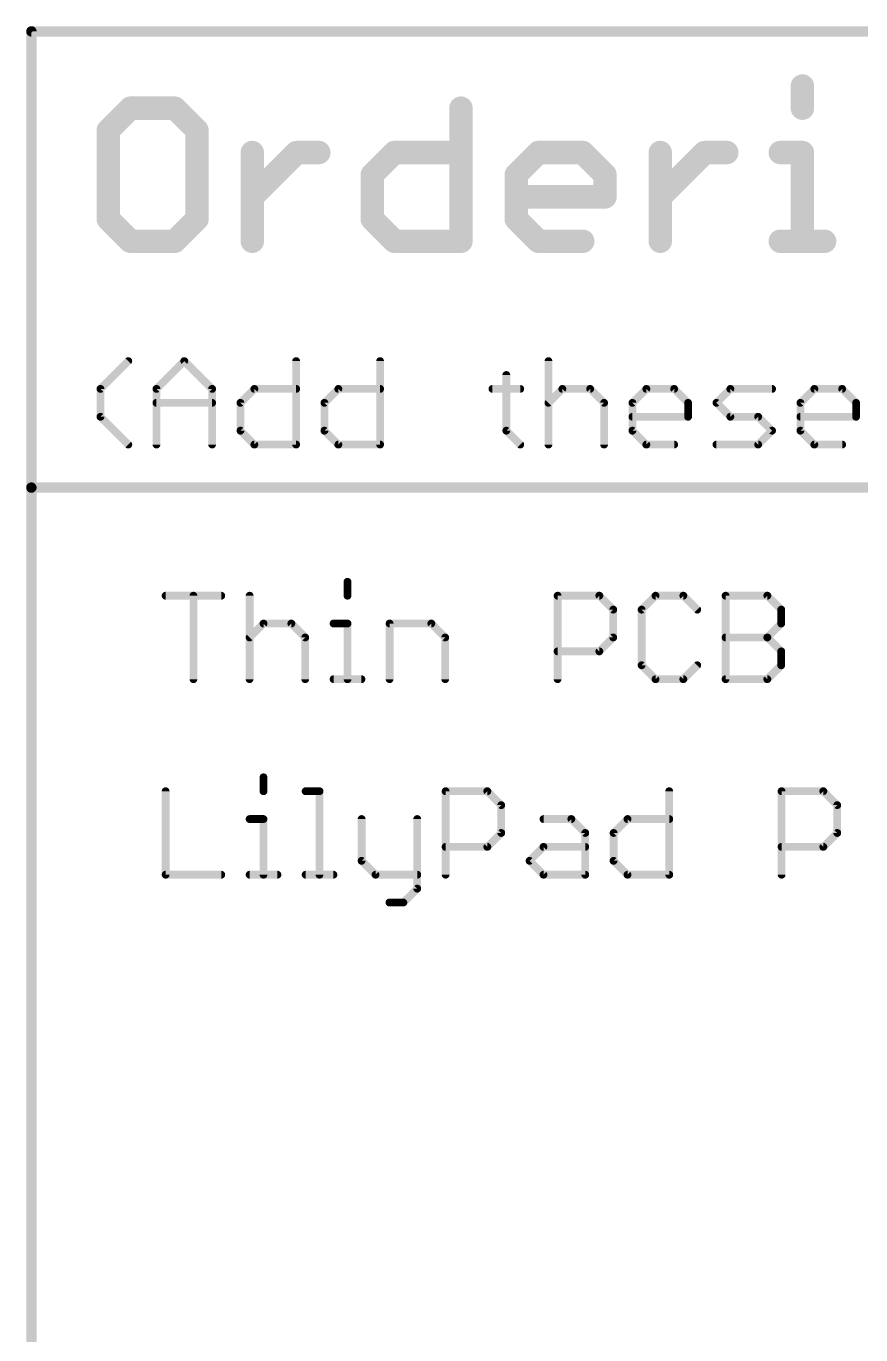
# Model space of a CAD drawing. Extents: x -39 to 92, y -66 to 29.
# Drawn here: x -10.26 to 6.01, y -40.64 to -15.14 of the extents above; entities that cross this region are included whole.
import ezdxf

# ---------------------------------------------------------------- set-up
doc = ezdxf.new("R2010")
doc.units = 0
doc.layers.add('23', color=53, linetype='CONTINUOUS')
doc.layers.add('51', color=53, linetype='CONTINUOUS')

msp = doc.modelspace()

# ---------------------------------------------------------------- linework, layer by layer
at = {"layer": '23'}
msp.add_point((-10.16, -15.24), dxfattribs=at)
at = {"layer": '51'}
for points, const_width in [([(-10.16, -15.24), (91.44, -15.24)], 0.2032), ([(-10.16, -24.13), (-10.16, -15.24)], 0.2032), ([(4.868, -16.3042), (4.868, -16.7364)], 0.4572), ([(-8.2292, -16.7364), (-8.6614, -17.1686)], 0.4572), ([(-7.3649, -16.7364), (-8.2292, -16.7364)], 0.4572), ([(-6.9327, -17.1686), (-7.3649, -16.7364)], 0.4572), ([(-1.7874, -16.7364), (-1.7874, -19.3294)], 0.4572), ([(-8.6614, -17.1686), (-8.6614, -18.8972)], 0.4572), ([(-6.9327, -18.8972), (-6.9327, -17.1686)], 0.4572), ([(-5.8548, -19.3294), (-5.8548, -17.6007)], 0.4572), ([(-5.8548, -18.4651), (-4.9905, -17.6007)], 0.4572), ([(-4.9905, -17.6007), (-4.5583, -17.6007)], 0.4572), ([(-3.516, -18.0329), (-3.0839, -17.6007)], 0.4572), ([(-3.0839, -17.6007), (-1.7874, -17.6007)], 0.4572), ([(-0.7095, -18.0329), (-0.2773, -17.6007)], 0.4572), ([(-0.2773, -17.6007), (0.587, -17.6007)], 0.4572), ([(0.587, -17.6007), (1.0192, -18.0329)], 0.4572), ([(2.0971, -19.3294), (2.0971, -17.6007)], 0.4572), ([(2.0971, -18.4651), (2.9614, -17.6007)], 0.4572), ([(2.9614, -17.6007), (3.3936, -17.6007)], 0.4572), ([(4.4359, -17.6007), (4.868, -17.6007)], 0.4572), ([(4.868, -17.6007), (4.868, -19.3294)], 0.4572), ([(-3.516, -18.8972), (-3.516, -18.0329)], 0.4572), ([(-0.7095, -18.8972), (-0.7095, -18.0329)], 0.4572), ([(1.0192, -18.0329), (1.0192, -18.4651)], 0.4572), ([(1.0192, -18.4651), (-0.7095, -18.4651)], 0.4572), ([(-8.6614, -18.8972), (-8.2292, -19.3294)], 0.4572), ([(-7.3649, -19.3294), (-6.9327, -18.8972)], 0.4572), ([(-3.0839, -19.3294), (-3.516, -18.8972)], 0.4572), ([(-0.2773, -19.3294), (-0.7095, -18.8972)], 0.4572), ([(-8.2292, -19.3294), (-7.3649, -19.3294)], 0.4572), ([(-1.7874, -19.3294), (-3.0839, -19.3294)], 0.4572), ([(0.587, -19.3294), (-0.2773, -19.3294)], 0.4572), ([(4.4359, -19.3294), (5.3002, -19.3294)], 0.4572), ([(-8.8138, -22.2071), (-8.2715, -21.6648)], 0.1524), ([(-7.7224, -22.2071), (-7.18, -21.6648)], 0.1524), ([(-7.18, -21.6648), (-6.6377, -22.2071)], 0.1524), ([(-5.0005, -21.6648), (-5.0005, -23.2918)], 0.1524), ([(-3.3634, -21.6648), (-3.3634, -23.2918)], 0.1524), ([(-0.0823, -21.6648), (-0.0823, -23.2918)], 0.1524), ([(-0.9026, -21.936), (-0.9026, -23.0206)], 0.1524), ([(-8.8138, -22.7495), (-8.8138, -22.2071)], 0.1524), ([(-7.7224, -23.2918), (-7.7224, -22.2071)], 0.1524), ([(-6.6377, -22.2071), (-6.6377, -23.2918)], 0.1524), ([(-6.0852, -22.4783), (-5.814, -22.2071)], 0.1524), ([(-5.814, -22.2071), (-5.0005, -22.2071)], 0.1524), ([(-4.4481, -22.4783), (-4.1769, -22.2071)], 0.1524), ([(-4.1769, -22.2071), (-3.3634, -22.2071)], 0.1524), ([(-1.1737, -22.2071), (-0.6314, -22.2071)], 0.1524), ([(-0.0823, -22.4783), (0.1889, -22.2071)], 0.1524), ([(0.1889, -22.2071), (0.7312, -22.2071)], 0.1524), ([(0.7312, -22.2071), (1.0024, -22.4783)], 0.1524), ([(1.5549, -22.4783), (1.826, -22.2071)], 0.1524), ([(1.826, -22.2071), (2.3683, -22.2071)], 0.1524), ([(2.3683, -22.2071), (2.6395, -22.4783)], 0.1524), ([(3.192, -22.4783), (3.4632, -22.2071)], 0.1524), ([(3.4632, -22.2071), (4.2767, -22.2071)], 0.1524), ([(4.8292, -22.4783), (5.1003, -22.2071)], 0.1524), ([(5.1003, -22.2071), (5.6427, -22.2071)], 0.1524), ([(5.6427, -22.2071), (5.9138, -22.4783)], 0.1524), ([(-7.7224, -22.4783), (-6.6377, -22.4783)], 0.1524), ([(-6.0852, -23.0206), (-6.0852, -22.4783)], 0.1524), ([(-4.4481, -23.0206), (-4.4481, -22.4783)], 0.1524), ([(1.0024, -22.4783), (1.0024, -23.2918)], 0.1524), ([(1.5549, -23.0206), (1.5549, -22.4783)], 0.1524), ([(2.6395, -22.4783), (2.6395, -22.7495)], 0.1524), ([(3.4632, -22.7495), (3.192, -22.4783)], 0.1524), ([(4.8292, -23.0206), (4.8292, -22.4783)], 0.1524), ([(5.9138, -22.4783), (5.9138, -22.7495)], 0.1524), ([(-8.2715, -23.2918), (-8.8138, -22.7495)], 0.1524), ([(2.6395, -22.7495), (1.5549, -22.7495)], 0.1524), ([(4.0055, -22.7495), (3.4632, -22.7495)], 0.1524), ([(4.2767, -23.0206), (4.0055, -22.7495)], 0.1524), ([(5.9138, -22.7495), (4.8292, -22.7495)], 0.1524), ([(-5.814, -23.2918), (-6.0852, -23.0206)], 0.1524), ([(-4.1769, -23.2918), (-4.4481, -23.0206)], 0.1524), ([(-0.9026, -23.0206), (-0.6314, -23.2918)], 0.1524), ([(1.826, -23.2918), (1.5549, -23.0206)], 0.1524), ([(4.0055, -23.2918), (4.2767, -23.0206)], 0.1524), ([(5.1003, -23.2918), (4.8292, -23.0206)], 0.1524), ([(-5.0005, -23.2918), (-5.814, -23.2918)], 0.1524), ([(-3.3634, -23.2918), (-4.1769, -23.2918)], 0.1524), ([(2.3683, -23.2918), (1.826, -23.2918)], 0.1524), ([(3.192, -23.2918), (4.0055, -23.2918)], 0.1524), ([(5.6427, -23.2918), (5.1003, -23.2918)], 0.1524), ([(-10.16, -66.04), (-10.16, -24.13)], 0.2032), ([(-10.16, -24.13), (91.44, -24.13)], 0.2032), ([(-3.9983, -25.9656), (-3.9983, -26.2368)], 0.1524), ([(-7.5438, -26.2368), (-6.4591, -26.2368)], 0.1524), ([(-7.0015, -27.8638), (-7.0015, -26.2368)], 0.1524), ([(-5.9066, -26.2368), (-5.9066, -27.8638)], 0.1524), ([(0.0963, -27.8638), (0.0963, -26.2368)], 0.1524), ([(0.0963, -26.2368), (0.9098, -26.2368)], 0.1524), ([(0.9098, -26.2368), (1.1809, -26.508)], 0.1524), ([(2.0046, -26.2368), (1.7334, -26.508)], 0.1524), ([(2.5469, -26.2368), (2.0046, -26.2368)], 0.1524), ([(2.8181, -26.508), (2.5469, -26.2368)], 0.1524), ([(3.3706, -27.8638), (3.3706, -26.2368)], 0.1524), ([(3.3706, -26.2368), (4.1841, -26.2368)], 0.1524), ([(4.1841, -26.2368), (4.4552, -26.508)], 0.1524), ([(1.1809, -26.508), (1.1809, -27.0503)], 0.1524), ([(1.7334, -26.508), (1.7334, -27.5926)], 0.1524), ([(4.4552, -26.508), (4.4552, -26.7791)], 0.1524), ([(-5.9066, -27.0503), (-5.6355, -26.7791)], 0.1524), ([(-5.6355, -26.7791), (-5.0932, -26.7791)], 0.1524), ([(-5.0932, -26.7791), (-4.822, -27.0503)], 0.1524), ([(-4.2695, -26.7791), (-3.9983, -26.7791)], 0.1524), ([(-3.9983, -26.7791), (-3.9983, -27.8638)], 0.1524), ([(-3.1781, -27.8638), (-3.1781, -26.7791)], 0.1524), ([(-3.1781, -26.7791), (-2.3646, -26.7791)], 0.1524), ([(-2.3646, -26.7791), (-2.0934, -27.0503)], 0.1524), ([(4.4552, -26.7791), (4.1841, -27.0503)], 0.1524), ([(-4.822, -27.0503), (-4.822, -27.8638)], 0.1524), ([(-2.0934, -27.0503), (-2.0934, -27.8638)], 0.1524), ([(1.1809, -27.0503), (0.9098, -27.3215)], 0.1524), ([(3.3706, -27.0503), (4.1841, -27.0503)], 0.1524), ([(4.1841, -27.0503), (4.4552, -27.3215)], 0.1524), ([(0.9098, -27.3215), (0.0963, -27.3215)], 0.1524), ([(4.4552, -27.3215), (4.4552, -27.5926)], 0.1524), ([(1.7334, -27.5926), (2.0046, -27.8638)], 0.1524), ([(2.5469, -27.8638), (2.8181, -27.5926)], 0.1524), ([(4.4552, -27.5926), (4.1841, -27.8638)], 0.1524), ([(-4.2695, -27.8638), (-3.7272, -27.8638)], 0.1524), ([(2.0046, -27.8638), (2.5469, -27.8638)], 0.1524), ([(4.1841, -27.8638), (3.3706, -27.8638)], 0.1524), ([(-5.6355, -29.7756), (-5.6355, -30.0468)], 0.1524), ([(-7.5438, -30.0468), (-7.5438, -31.6738)], 0.1524), ([(-4.8152, -30.0468), (-4.544, -30.0468)], 0.1524), ([(-4.544, -30.0468), (-4.544, -31.6738)], 0.1524), ([(-2.0866, -31.6738), (-2.0866, -30.0468)], 0.1524), ([(-2.0866, -30.0468), (-1.2731, -30.0468)], 0.1524), ([(-1.2731, -30.0468), (-1.002, -30.318)], 0.1524), ([(2.2724, -30.0468), (2.2724, -31.6738)], 0.1524), ([(4.462, -31.6738), (4.462, -30.0468)], 0.1524), ([(4.462, -30.0468), (5.2755, -30.0468)], 0.1524), ([(5.2755, -30.0468), (5.5467, -30.318)], 0.1524), ([(-1.002, -30.318), (-1.002, -30.8603)], 0.1524), ([(5.5467, -30.318), (5.5467, -30.8603)], 0.1524), ([(-5.9066, -30.5891), (-5.6355, -30.5891)], 0.1524), ([(-5.6355, -30.5891), (-5.6355, -31.6738)], 0.1524), ([(-3.7238, -30.5891), (-3.7238, -31.4026)], 0.1524), ([(-2.6391, -30.5891), (-2.6391, -31.945)], 0.1524), ([(-0.1783, -30.5891), (0.364, -30.5891)], 0.1524), ([(0.364, -30.5891), (0.6352, -30.8603)], 0.1524), ([(1.1877, -30.8603), (1.4589, -30.5891)], 0.1524), ([(1.4589, -30.5891), (2.2724, -30.5891)], 0.1524), ([(-1.002, -30.8603), (-1.2731, -31.1315)], 0.1524), ([(0.6352, -30.8603), (0.6352, -31.6738)], 0.1524), ([(1.1877, -31.4026), (1.1877, -30.8603)], 0.1524), ([(5.5467, -30.8603), (5.2755, -31.1315)], 0.1524), ([(-1.2731, -31.1315), (-2.0866, -31.1315)], 0.1524), ([(-0.4495, -31.4026), (-0.1783, -31.1315)], 0.1524), ([(-0.1783, -31.1315), (0.6352, -31.1315)], 0.1524), ([(5.2755, -31.1315), (4.462, -31.1315)], 0.1524), ([(-3.7238, -31.4026), (-3.4526, -31.6738)], 0.1524), ([(-0.1783, -31.6738), (-0.4495, -31.4026)], 0.1524), ([(1.4589, -31.6738), (1.1877, -31.4026)], 0.1524), ([(-7.5438, -31.6738), (-6.4591, -31.6738)], 0.1524), ([(-5.9066, -31.6738), (-5.3643, -31.6738)], 0.1524), ([(-4.8152, -31.6738), (-4.2729, -31.6738)], 0.1524), ([(-3.4526, -31.6738), (-2.6391, -31.6738)], 0.1524), ([(0.6352, -31.6738), (-0.1783, -31.6738)], 0.1524), ([(2.2724, -31.6738), (1.4589, -31.6738)], 0.1524), ([(-2.6391, -31.945), (-2.9103, -32.2161)], 0.1524), ([(-2.9103, -32.2161), (-3.1814, -32.2161)], 0.1524)]:
    msp.add_lwpolyline(points, dxfattribs=dict(at, const_width=const_width))
for points, const_width in [([(-10.16, -15.1892, 1), (-10.16, -15.2908)], 0.1016), ([(-10.1092, -15.24, 1), (-10.2108, -15.24)], 0.1016), ([(4.9823, -16.3042, 1), (4.7537, -16.3042)], 0.2286), ([(-8.2292, -16.6221, 1), (-8.2292, -16.8507)], 0.2286), ([(-8.1484, -16.8172, 1), (-8.3101, -16.6556)], 0.2286), ([(-7.2841, -16.6556, 1), (-7.4457, -16.8172)], 0.2286), ([(-7.3649, -16.8507, 1), (-7.3649, -16.6221)], 0.2286), ([(-1.6731, -16.7364, 1), (-1.9017, -16.7364)], 0.2286), ([(4.7537, -16.7364, 1), (4.9823, -16.7364)], 0.2286), ([(-8.5471, -17.1686, 1), (-8.7757, -17.1686)], 0.2286), ([(-8.7422, -17.0877, 1), (-8.5806, -17.2494)], 0.2286), ([(-6.8184, -17.1686, 1), (-7.047, -17.1686)], 0.2286), ([(-7.0135, -17.2494, 1), (-6.8519, -17.0877)], 0.2286), ([(-5.7405, -17.6007, 1), (-5.9691, -17.6007)], 0.2286), ([(-4.9905, -17.4864, 1), (-4.9905, -17.715)], 0.2286), ([(-4.9097, -17.6815, 1), (-5.0713, -17.5199)], 0.2286), ([(-4.5583, -17.715, 1), (-4.5583, -17.4864)], 0.2286), ([(-3.0839, -17.4864, 1), (-3.0839, -17.715)], 0.2286), ([(-3.0031, -17.6815, 1), (-3.1647, -17.5199)], 0.2286), ([(-1.7874, -17.715, 1), (-1.7874, -17.4864)], 0.2286), ([(-0.2773, -17.4864, 1), (-0.2773, -17.715)], 0.2286), ([(-0.1965, -17.6815, 1), (-0.3581, -17.5199)], 0.2286), ([(0.6678, -17.5199, 1), (0.5062, -17.6815)], 0.2286), ([(0.587, -17.715, 1), (0.587, -17.4864)], 0.2286), ([(2.2114, -17.6007, 1), (1.9828, -17.6007)], 0.2286), ([(2.9614, -17.4864, 1), (2.9614, -17.715)], 0.2286), ([(3.0422, -17.6815, 1), (2.8806, -17.5199)], 0.2286), ([(3.3936, -17.715, 1), (3.3936, -17.4864)], 0.2286), ([(4.4359, -17.4864, 1), (4.4359, -17.715)], 0.2286), ([(4.9823, -17.6007, 1), (4.7537, -17.6007)], 0.2286), ([(4.868, -17.715, 1), (4.868, -17.4864)], 0.2286), ([(-3.5969, -17.9521, 1), (-3.4352, -18.1137)], 0.2286), ([(-3.4017, -18.0329, 1), (-3.6303, -18.0329)], 0.2286), ([(-0.5952, -18.0329, 1), (-0.8238, -18.0329)], 0.2286), ([(-0.7903, -17.9521, 1), (-0.6287, -18.1137)], 0.2286), ([(1.1335, -18.0329, 1), (0.9049, -18.0329)], 0.2286), ([(0.9384, -18.1137, 1), (1.1, -17.9521)], 0.2286), ([(-5.9357, -18.3842, 1), (-5.774, -18.5459)], 0.2286), ([(-0.7095, -18.3508, 1), (-0.7095, -18.5794)], 0.2286), ([(0.9049, -18.4651, 1), (1.1335, -18.4651)], 0.2286), ([(1.0192, -18.5794, 1), (1.0192, -18.3508)], 0.2286), ([(2.0162, -18.3842, 1), (2.1779, -18.5459)], 0.2286), ([(-8.5806, -18.8164, 1), (-8.7422, -18.9781)], 0.2286), ([(-8.7757, -18.8972, 1), (-8.5471, -18.8972)], 0.2286), ([(-7.047, -18.8972, 1), (-6.8184, -18.8972)], 0.2286), ([(-6.8519, -18.9781, 1), (-7.0135, -18.8164)], 0.2286), ([(-3.4352, -18.8164, 1), (-3.5969, -18.9781)], 0.2286), ([(-3.6303, -18.8972, 1), (-3.4017, -18.8972)], 0.2286), ([(-0.6287, -18.8164, 1), (-0.7903, -18.9781)], 0.2286), ([(-0.8238, -18.8972, 1), (-0.5952, -18.8972)], 0.2286), ([(-8.2292, -19.2151, 1), (-8.2292, -19.4437)], 0.2286), ([(-7.3649, -19.4437, 1), (-7.3649, -19.2151)], 0.2286), ([(-3.0839, -19.2151, 1), (-3.0839, -19.4437)], 0.2286), ([(-1.7874, -19.4437, 1), (-1.7874, -19.2151)], 0.2286), ([(-0.2773, -19.2151, 1), (-0.2773, -19.4437)], 0.2286), ([(0.587, -19.4437, 1), (0.587, -19.2151)], 0.2286), ([(4.4359, -19.2151, 1), (4.4359, -19.4437)], 0.2286), ([(5.3002, -19.4437, 1), (5.3002, -19.2151)], 0.2286), ([(-8.3101, -19.4102, 1), (-8.1484, -19.2486)], 0.2286), ([(-7.4457, -19.2486, 1), (-7.2841, -19.4102)], 0.2286), ([(-5.9691, -19.3294, 1), (-5.7405, -19.3294)], 0.2286), ([(-3.1647, -19.4102, 1), (-3.0031, -19.2486)], 0.2286), ([(-1.9017, -19.3294, 1), (-1.6731, -19.3294)], 0.2286), ([(-0.3581, -19.4102, 1), (-0.1965, -19.2486)], 0.2286), ([(1.9828, -19.3294, 1), (2.2114, -19.3294)], 0.2286), ([(4.7537, -19.3294, 1), (4.9823, -19.3294)], 0.2286), ([(-8.2445, -21.6918, 1), (-8.2984, -21.6379)], 0.0762), ([(-7.1531, -21.6379, 1), (-7.207, -21.6918)], 0.0762), ([(-7.1531, -21.6918, 1), (-7.207, -21.6379)], 0.0762), ([(-4.9624, -21.6648, 1), (-5.0386, -21.6648)], 0.0762), ([(-3.3253, -21.6648, 1), (-3.4015, -21.6648)], 0.0762), ([(-0.0442, -21.6648, 1), (-0.1204, -21.6648)], 0.0762), ([(-0.8645, -21.936, 1), (-0.9407, -21.936)], 0.0762), ([(-8.7757, -22.2071, 1), (-8.8519, -22.2071)], 0.0762), ([(-8.8407, -22.1802, 1), (-8.7869, -22.2341)], 0.0762), ([(-7.6843, -22.2071, 1), (-7.7605, -22.2071)], 0.0762), ([(-7.7493, -22.1802, 1), (-7.6954, -22.2341)], 0.0762), ([(-6.5996, -22.2071, 1), (-6.6758, -22.2071)], 0.0762), ([(-6.6646, -22.2341, 1), (-6.6108, -22.1802)], 0.0762), ([(-5.814, -22.169, 1), (-5.814, -22.2452)], 0.0762), ([(-5.7871, -22.2341, 1), (-5.841, -22.1802)], 0.0762), ([(-5.0005, -22.2452, 1), (-5.0005, -22.169)], 0.0762), ([(-4.1769, -22.169, 1), (-4.1769, -22.2452)], 0.0762), ([(-4.1499, -22.2341, 1), (-4.2038, -22.1802)], 0.0762), ([(-3.3634, -22.2452, 1), (-3.3634, -22.169)], 0.0762), ([(-1.1737, -22.169, 1), (-1.1737, -22.2452)], 0.0762), ([(-0.6314, -22.2452, 1), (-0.6314, -22.169)], 0.0762), ([(0.1889, -22.169, 1), (0.1889, -22.2452)], 0.0762), ([(0.2158, -22.2341, 1), (0.1619, -22.1802)], 0.0762), ([(0.7581, -22.1802, 1), (0.7043, -22.2341)], 0.0762), ([(0.7312, -22.2452, 1), (0.7312, -22.169)], 0.0762), ([(1.826, -22.169, 1), (1.826, -22.2452)], 0.0762), ([(1.853, -22.2341, 1), (1.7991, -22.1802)], 0.0762), ([(2.3953, -22.1802, 1), (2.3414, -22.2341)], 0.0762), ([(2.3683, -22.2452, 1), (2.3683, -22.169)], 0.0762), ([(3.4632, -22.169, 1), (3.4632, -22.2452)], 0.0762), ([(3.4901, -22.2341, 1), (3.4362, -22.1802)], 0.0762), ([(4.2767, -22.2452, 1), (4.2767, -22.169)], 0.0762), ([(5.1003, -22.169, 1), (5.1003, -22.2452)], 0.0762), ([(5.1273, -22.2341, 1), (5.0734, -22.1802)], 0.0762), ([(5.6696, -22.1802, 1), (5.6157, -22.2341)], 0.0762), ([(5.6427, -22.2452, 1), (5.6427, -22.169)], 0.0762), ([(-7.7224, -22.4402, 1), (-7.7224, -22.5164)], 0.0762), ([(-6.6377, -22.5164, 1), (-6.6377, -22.4402)], 0.0762), ([(-6.0471, -22.4783, 1), (-6.1233, -22.4783)], 0.0762), ([(-6.1121, -22.4514, 1), (-6.0583, -22.5052)], 0.0762), ([(-4.41, -22.4783, 1), (-4.4862, -22.4783)], 0.0762), ([(-4.475, -22.4514, 1), (-4.4211, -22.5052)], 0.0762), ([(-0.1092, -22.4514, 1), (-0.0554, -22.5052)], 0.0762), ([(1.0405, -22.4783, 1), (0.9643, -22.4783)], 0.0762), ([(0.9754, -22.5052, 1), (1.0293, -22.4514)], 0.0762), ([(1.593, -22.4783, 1), (1.5168, -22.4783)], 0.0762), ([(1.5279, -22.4514, 1), (1.5818, -22.5052)], 0.0762), ([(2.6776, -22.4783, 1), (2.6014, -22.4783)], 0.0762), ([(2.6126, -22.5052, 1), (2.6665, -22.4514)], 0.0762), ([(3.219, -22.4514, 1), (3.1651, -22.5052)], 0.0762), ([(3.1651, -22.4514, 1), (3.219, -22.5052)], 0.0762), ([(4.8673, -22.4783, 1), (4.7911, -22.4783)], 0.0762), ([(4.8022, -22.4514, 1), (4.8561, -22.5052)], 0.0762), ([(5.9519, -22.4783, 1), (5.8757, -22.4783)], 0.0762), ([(5.8869, -22.5052, 1), (5.9408, -22.4514)], 0.0762), ([(-8.7869, -22.7225, 1), (-8.8407, -22.7764)], 0.0762), ([(1.5549, -22.7114, 1), (1.5549, -22.7876)], 0.0762), ([(2.6395, -22.7876, 1), (2.6395, -22.7114)], 0.0762), ([(3.4632, -22.7114, 1), (3.4632, -22.7876)], 0.0762), ([(3.4362, -22.7764, 1), (3.4901, -22.7225)], 0.0762), ([(4.0324, -22.7225, 1), (3.9786, -22.7764)], 0.0762), ([(4.0055, -22.7876, 1), (4.0055, -22.7114)], 0.0762), ([(4.8292, -22.7114, 1), (4.8292, -22.7876)], 0.0762), ([(5.9138, -22.7876, 1), (5.9138, -22.7114)], 0.0762), ([(-8.8519, -22.7495, 1), (-8.7757, -22.7495)], 0.0762), ([(-6.0583, -22.9937, 1), (-6.1121, -23.0476)], 0.0762), ([(-4.4211, -22.9937, 1), (-4.475, -23.0476)], 0.0762), ([(-0.8756, -22.9937, 1), (-0.9295, -23.0476)], 0.0762), ([(1.5818, -22.9937, 1), (1.5279, -23.0476)], 0.0762), ([(2.6014, -22.7495, 1), (2.6776, -22.7495)], 0.0762), ([(4.3036, -23.0476, 1), (4.2497, -22.9937)], 0.0762), ([(4.8561, -22.9937, 1), (4.8022, -23.0476)], 0.0762), ([(5.8757, -22.7495, 1), (5.9519, -22.7495)], 0.0762), ([(-6.1233, -23.0206, 1), (-6.0471, -23.0206)], 0.0762), ([(-4.4862, -23.0206, 1), (-4.41, -23.0206)], 0.0762), ([(-0.9407, -23.0206, 1), (-0.8645, -23.0206)], 0.0762), ([(1.5168, -23.0206, 1), (1.593, -23.0206)], 0.0762), ([(4.2497, -23.0476, 1), (4.3036, -22.9937)], 0.0762), ([(4.7911, -23.0206, 1), (4.8673, -23.0206)], 0.0762), ([(-8.2984, -23.3187, 1), (-8.2445, -23.2649)], 0.0762), ([(-7.7605, -23.2918, 1), (-7.6843, -23.2918)], 0.0762), ([(-6.6758, -23.2918, 1), (-6.5996, -23.2918)], 0.0762), ([(-5.814, -23.2537, 1), (-5.814, -23.3299)], 0.0762), ([(-5.841, -23.3187, 1), (-5.7871, -23.2649)], 0.0762), ([(-5.0386, -23.2918, 1), (-4.9624, -23.2918)], 0.0762), ([(-5.0005, -23.3299, 1), (-5.0005, -23.2537)], 0.0762), ([(-4.1769, -23.2537, 1), (-4.1769, -23.3299)], 0.0762), ([(-4.2038, -23.3187, 1), (-4.1499, -23.2649)], 0.0762), ([(-3.4015, -23.2918, 1), (-3.3253, -23.2918)], 0.0762), ([(-3.3634, -23.3299, 1), (-3.3634, -23.2537)], 0.0762), ([(-0.6583, -23.3187, 1), (-0.6045, -23.2649)], 0.0762), ([(-0.1204, -23.2918, 1), (-0.0442, -23.2918)], 0.0762), ([(0.9643, -23.2918, 1), (1.0405, -23.2918)], 0.0762), ([(1.826, -23.2537, 1), (1.826, -23.3299)], 0.0762), ([(1.7991, -23.3187, 1), (1.853, -23.2649)], 0.0762), ([(2.3683, -23.3299, 1), (2.3683, -23.2537)], 0.0762), ([(3.192, -23.2537, 1), (3.192, -23.3299)], 0.0762), ([(3.9786, -23.2649, 1), (4.0324, -23.3187)], 0.0762), ([(4.0055, -23.3299, 1), (4.0055, -23.2537)], 0.0762), ([(5.1003, -23.2537, 1), (5.1003, -23.3299)], 0.0762), ([(5.0734, -23.3187, 1), (5.1273, -23.2649)], 0.0762), ([(5.6427, -23.3299, 1), (5.6427, -23.2537)], 0.0762), ([(-10.1092, -24.13, 1), (-10.2108, -24.13)], 0.1016), ([(-10.16, -24.0792, 1), (-10.16, -24.1808)], 0.1016), ([(-10.2108, -24.13, 1), (-10.1092, -24.13)], 0.1016), ([(-3.9602, -25.9656, 1), (-4.0364, -25.9656)], 0.0762), ([(-7.5438, -26.1987, 1), (-7.5438, -26.2749)], 0.0762), ([(-6.9634, -26.2368, 1), (-7.0396, -26.2368)], 0.0762), ([(-6.4591, -26.2749, 1), (-6.4591, -26.1987)], 0.0762), ([(-5.8685, -26.2368, 1), (-5.9447, -26.2368)], 0.0762), ([(-4.0364, -26.2368, 1), (-3.9602, -26.2368)], 0.0762), ([(0.1344, -26.2368, 1), (0.0582, -26.2368)], 0.0762), ([(0.0963, -26.1987, 1), (0.0963, -26.2749)], 0.0762), ([(0.9367, -26.2099, 1), (0.8828, -26.2638)], 0.0762), ([(0.9098, -26.2749, 1), (0.9098, -26.1987)], 0.0762), ([(2.0046, -26.1987, 1), (2.0046, -26.2749)], 0.0762), ([(2.0315, -26.2638, 1), (1.9776, -26.2099)], 0.0762), ([(2.5739, -26.2099, 1), (2.52, -26.2638)], 0.0762), ([(2.5469, -26.2749, 1), (2.5469, -26.1987)], 0.0762), ([(3.4087, -26.2368, 1), (3.3325, -26.2368)], 0.0762), ([(3.3706, -26.1987, 1), (3.3706, -26.2749)], 0.0762), ([(4.211, -26.2099, 1), (4.1571, -26.2638)], 0.0762), ([(4.1841, -26.2749, 1), (4.1841, -26.1987)], 0.0762), ([(1.219, -26.508, 1), (1.1428, -26.508)], 0.0762), ([(1.154, -26.5349, 1), (1.2079, -26.481)], 0.0762), ([(1.7715, -26.508, 1), (1.6953, -26.508)], 0.0762), ([(1.7065, -26.481, 1), (1.7604, -26.5349)], 0.0762), ([(2.7911, -26.5349, 1), (2.845, -26.481)], 0.0762), ([(4.4933, -26.508, 1), (4.4171, -26.508)], 0.0762), ([(4.4283, -26.5349, 1), (4.4822, -26.481)], 0.0762), ([(-5.6355, -26.741, 1), (-5.6355, -26.8172)], 0.0762), ([(-5.6085, -26.8061, 1), (-5.6624, -26.7522)], 0.0762), ([(-5.0662, -26.7522, 1), (-5.1201, -26.8061)], 0.0762), ([(-5.0932, -26.8172, 1), (-5.0932, -26.741)], 0.0762), ([(-4.2695, -26.741, 1), (-4.2695, -26.8172)], 0.0762), ([(-3.9602, -26.7791, 1), (-4.0364, -26.7791)], 0.0762), ([(-3.9983, -26.8172, 1), (-3.9983, -26.741)], 0.0762), ([(-3.14, -26.7791, 1), (-3.2162, -26.7791)], 0.0762), ([(-3.1781, -26.741, 1), (-3.1781, -26.8172)], 0.0762), ([(-2.3376, -26.7522, 1), (-2.3915, -26.8061)], 0.0762), ([(-2.3646, -26.8172, 1), (-2.3646, -26.741)], 0.0762), ([(4.4171, -26.7791, 1), (4.4933, -26.7791)], 0.0762), ([(4.4822, -26.8061, 1), (4.4283, -26.7522)], 0.0762), ([(-5.9336, -27.0234, 1), (-5.8797, -27.0772)], 0.0762), ([(-4.7839, -27.0503, 1), (-4.8601, -27.0503)], 0.0762), ([(-4.8489, -27.0772, 1), (-4.795, -27.0234)], 0.0762), ([(-2.0553, -27.0503, 1), (-2.1315, -27.0503)], 0.0762), ([(-2.1203, -27.0772, 1), (-2.0664, -27.0234)], 0.0762), ([(1.1428, -27.0503, 1), (1.219, -27.0503)], 0.0762), ([(1.2079, -27.0772, 1), (1.154, -27.0234)], 0.0762), ([(3.3706, -27.0122, 1), (3.3706, -27.0884)], 0.0762), ([(4.211, -27.0234, 1), (4.1571, -27.0772)], 0.0762), ([(4.1571, -27.0234, 1), (4.211, -27.0772)], 0.0762), ([(4.1841, -27.0884, 1), (4.1841, -27.0122)], 0.0762), ([(0.0963, -27.2834, 1), (0.0963, -27.3596)], 0.0762), ([(0.8828, -27.2945, 1), (0.9367, -27.3484)], 0.0762), ([(0.9098, -27.3596, 1), (0.9098, -27.2834)], 0.0762), ([(4.4933, -27.3215, 1), (4.4171, -27.3215)], 0.0762), ([(4.4283, -27.3484, 1), (4.4822, -27.2945)], 0.0762), ([(1.7604, -27.5657, 1), (1.7065, -27.6196)], 0.0762), ([(2.845, -27.6196, 1), (2.7911, -27.5657)], 0.0762), ([(4.4822, -27.6196, 1), (4.4283, -27.5657)], 0.0762), ([(-4.2695, -27.8257, 1), (-4.2695, -27.9019)], 0.0762), ([(-3.7272, -27.9019, 1), (-3.7272, -27.8257)], 0.0762), ([(1.6953, -27.5926, 1), (1.7715, -27.5926)], 0.0762), ([(2.0046, -27.8257, 1), (2.0046, -27.9019)], 0.0762), ([(2.5469, -27.9019, 1), (2.5469, -27.8257)], 0.0762), ([(3.3706, -27.8257, 1), (3.3706, -27.9019)], 0.0762), ([(4.1841, -27.9019, 1), (4.1841, -27.8257)], 0.0762), ([(4.4171, -27.5926, 1), (4.4933, -27.5926)], 0.0762), ([(-7.0396, -27.8638, 1), (-6.9634, -27.8638)], 0.0762), ([(-5.9447, -27.8638, 1), (-5.8685, -27.8638)], 0.0762), ([(-4.8601, -27.8638, 1), (-4.7839, -27.8638)], 0.0762), ([(-4.0364, -27.8638, 1), (-3.9602, -27.8638)], 0.0762), ([(-3.2162, -27.8638, 1), (-3.14, -27.8638)], 0.0762), ([(-2.1315, -27.8638, 1), (-2.0553, -27.8638)], 0.0762), ([(0.0582, -27.8638, 1), (0.1344, -27.8638)], 0.0762), ([(1.9776, -27.8907, 1), (2.0315, -27.8369)], 0.0762), ([(2.52, -27.8369, 1), (2.5739, -27.8907)], 0.0762), ([(3.3325, -27.8638, 1), (3.4087, -27.8638)], 0.0762), ([(4.1571, -27.8369, 1), (4.211, -27.8907)], 0.0762), ([(-5.5974, -29.7756, 1), (-5.6736, -29.7756)], 0.0762), ([(-7.5057, -30.0468, 1), (-7.5819, -30.0468)], 0.0762), ([(-5.6736, -30.0468, 1), (-5.5974, -30.0468)], 0.0762), ([(-4.8152, -30.0087, 1), (-4.8152, -30.0849)], 0.0762), ([(-4.5059, -30.0468, 1), (-4.5821, -30.0468)], 0.0762), ([(-4.544, -30.0849, 1), (-4.544, -30.0087)], 0.0762), ([(-2.0485, -30.0468, 1), (-2.1247, -30.0468)], 0.0762), ([(-2.0866, -30.0087, 1), (-2.0866, -30.0849)], 0.0762), ([(-1.2462, -30.0199, 1), (-1.3001, -30.0738)], 0.0762), ([(-1.2731, -30.0849, 1), (-1.2731, -30.0087)], 0.0762), ([(2.3105, -30.0468, 1), (2.2343, -30.0468)], 0.0762), ([(4.5001, -30.0468, 1), (4.4239, -30.0468)], 0.0762), ([(4.462, -30.0087, 1), (4.462, -30.0849)], 0.0762), ([(5.3024, -30.0199, 1), (5.2486, -30.0738)], 0.0762), ([(5.2755, -30.0849, 1), (5.2755, -30.0087)], 0.0762), ([(-0.9639, -30.318, 1), (-1.0401, -30.318)], 0.0762), ([(-1.0289, -30.3449, 1), (-0.975, -30.291)], 0.0762), ([(5.5848, -30.318, 1), (5.5086, -30.318)], 0.0762), ([(5.5197, -30.3449, 1), (5.5736, -30.291)], 0.0762), ([(-5.9066, -30.551, 1), (-5.9066, -30.6272)], 0.0762), ([(-5.5974, -30.5891, 1), (-5.6736, -30.5891)], 0.0762), ([(-5.6355, -30.6272, 1), (-5.6355, -30.551)], 0.0762), ([(-3.6857, -30.5891, 1), (-3.7619, -30.5891)], 0.0762), ([(-2.601, -30.5891, 1), (-2.6772, -30.5891)], 0.0762), ([(-0.1783, -30.551, 1), (-0.1783, -30.6272)], 0.0762), ([(0.391, -30.5622, 1), (0.3371, -30.6161)], 0.0762), ([(0.364, -30.6272, 1), (0.364, -30.551)], 0.0762), ([(1.4589, -30.551, 1), (1.4589, -30.6272)], 0.0762), ([(1.4858, -30.6161, 1), (1.4319, -30.5622)], 0.0762), ([(2.2724, -30.6272, 1), (2.2724, -30.551)], 0.0762), ([(-1.0401, -30.8603, 1), (-0.9639, -30.8603)], 0.0762), ([(-0.975, -30.8872, 1), (-1.0289, -30.8334)], 0.0762), ([(0.6733, -30.8603, 1), (0.5971, -30.8603)], 0.0762), ([(0.6083, -30.8872, 1), (0.6621, -30.8334)], 0.0762), ([(1.2258, -30.8603, 1), (1.1496, -30.8603)], 0.0762), ([(1.1608, -30.8334, 1), (1.2146, -30.8872)], 0.0762), ([(5.5086, -30.8603, 1), (5.5848, -30.8603)], 0.0762), ([(5.5736, -30.8872, 1), (5.5197, -30.8334)], 0.0762), ([(-2.0866, -31.0934, 1), (-2.0866, -31.1696)], 0.0762), ([(-1.3001, -31.1045, 1), (-1.2462, -31.1584)], 0.0762), ([(-1.2731, -31.1696, 1), (-1.2731, -31.0934)], 0.0762), ([(-0.1783, -31.0934, 1), (-0.1783, -31.1696)], 0.0762), ([(-0.1514, -31.1584, 1), (-0.2052, -31.1045)], 0.0762), ([(0.6352, -31.1696, 1), (0.6352, -31.0934)], 0.0762), ([(4.462, -31.0934, 1), (4.462, -31.1696)], 0.0762), ([(5.2486, -31.1045, 1), (5.3024, -31.1584)], 0.0762), ([(5.2755, -31.1696, 1), (5.2755, -31.0934)], 0.0762), ([(-3.6968, -31.3757, 1), (-3.7507, -31.4296)], 0.0762), ([(-3.7619, -31.4026, 1), (-3.6857, -31.4026)], 0.0762), ([(-0.4225, -31.3757, 1), (-0.4764, -31.4296)], 0.0762), ([(-0.4764, -31.3757, 1), (-0.4225, -31.4296)], 0.0762), ([(1.2146, -31.3757, 1), (1.1608, -31.4296)], 0.0762), ([(1.1496, -31.4026, 1), (1.2258, -31.4026)], 0.0762), ([(-7.5438, -31.6357, 1), (-7.5438, -31.7119)], 0.0762), ([(-6.4591, -31.7119, 1), (-6.4591, -31.6357)], 0.0762), ([(-5.9066, -31.6357, 1), (-5.9066, -31.7119)], 0.0762), ([(-5.3643, -31.7119, 1), (-5.3643, -31.6357)], 0.0762), ([(-4.8152, -31.6357, 1), (-4.8152, -31.7119)], 0.0762), ([(-4.2729, -31.7119, 1), (-4.2729, -31.6357)], 0.0762), ([(-3.4526, -31.6357, 1), (-3.4526, -31.7119)], 0.0762), ([(-3.4795, -31.7007, 1), (-3.4257, -31.6469)], 0.0762), ([(-2.6391, -31.7119, 1), (-2.6391, -31.6357)], 0.0762), ([(-0.1783, -31.6357, 1), (-0.1783, -31.7119)], 0.0762), ([(-0.2052, -31.7007, 1), (-0.1514, -31.6469)], 0.0762), ([(0.6352, -31.7119, 1), (0.6352, -31.6357)], 0.0762), ([(1.4589, -31.6357, 1), (1.4589, -31.7119)], 0.0762), ([(1.4319, -31.7007, 1), (1.4858, -31.6469)], 0.0762), ([(2.2724, -31.7119, 1), (2.2724, -31.6357)], 0.0762), ([(-7.5819, -31.6738, 1), (-7.5057, -31.6738)], 0.0762), ([(-5.6736, -31.6738, 1), (-5.5974, -31.6738)], 0.0762), ([(-4.5821, -31.6738, 1), (-4.5059, -31.6738)], 0.0762), ([(-2.6122, -31.9719, 1), (-2.6661, -31.918)], 0.0762), ([(-2.1247, -31.6738, 1), (-2.0485, -31.6738)], 0.0762), ([(0.5971, -31.6738, 1), (0.6733, -31.6738)], 0.0762), ([(2.2343, -31.6738, 1), (2.3105, -31.6738)], 0.0762), ([(4.4239, -31.6738, 1), (4.5001, -31.6738)], 0.0762), ([(-2.6772, -31.945, 1), (-2.601, -31.945)], 0.0762), ([(-3.1814, -32.178, 1), (-3.1814, -32.2542)], 0.0762), ([(-2.9372, -32.1892, 1), (-2.8833, -32.2431)], 0.0762), ([(-2.9103, -32.2542, 1), (-2.9103, -32.178)], 0.0762)]:
    msp.add_lwpolyline(points, format="xyb", dxfattribs=dict(at, const_width=const_width))

doc.saveas('drawing.dxf')
